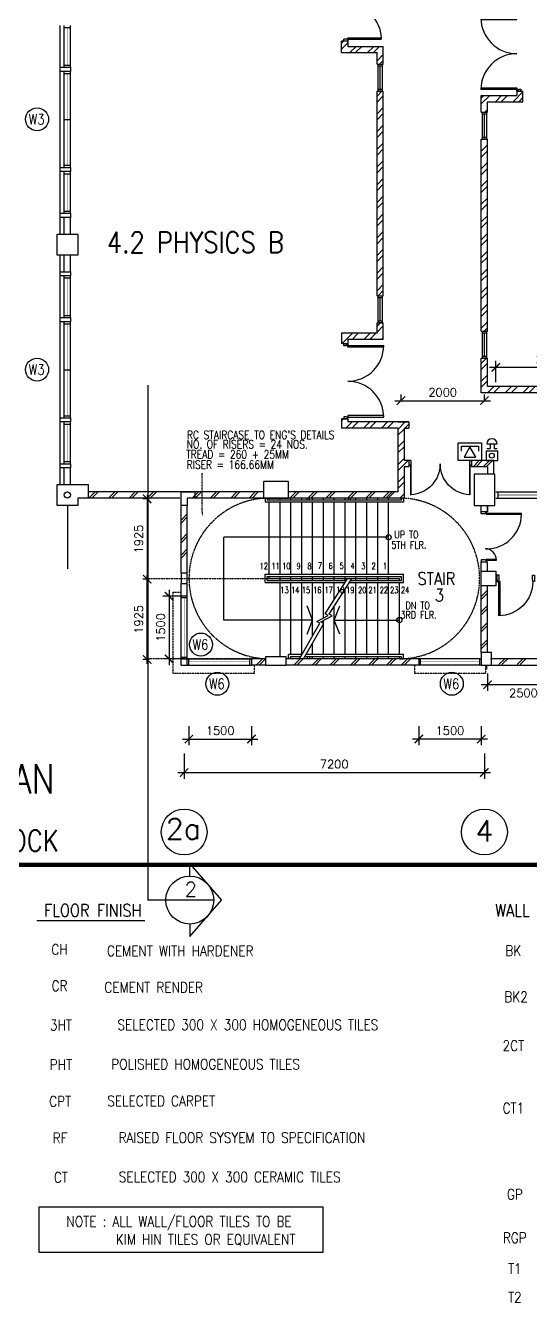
# Model space of a CAD drawing. Extents: x 2266480 to 2632177, y -858634 to -757244.
# Drawn here: x 2284014 to 2296124, y -857774 to -827174 of the extents above; entities that cross this region are included whole.
import ezdxf
from ezdxf.enums import TextEntityAlignment as Align

# ---------------------------------------------------------------- set-up
doc = ezdxf.new("R2010")
doc.units = 0
doc.header["$LTSCALE"] = 10
doc.header["$MEASUREMENT"] = 0
doc.linetypes.add('DIVIDE', pattern=[1.25, 0.5, -0.25, 0, -0.25, 0, -0.25])
doc.linetypes.add('HIDDEN', pattern=[0.375, 0.25, -0.125])
doc.layers.get('0').update_dxf_attribs({"linetype": 'CONTINUOUS'})
doc.layers.get('DEFPOINTS').update_dxf_attribs({"linetype": 'CONTINUOUS'})
for name, color, linetype in [('-FF', 240, 'CONTINUOUS'), ('AR', 7, 'CONTINUOUS'), ('AR1', 7, 'CONTINUOUS'), ('COL', 3, 'CONTINUOUS'), ('DIM', 7, 'CONTINUOUS'), ('DOOR', 5, 'CONTINUOUS'), ('DR', 7, 'CONTINUOUS'), ('extension', 1, 'CONTINUOUS'), ('GRID-T', 7, 'CONTINUOUS'), ('H', 1, 'CONTINUOUS'), ('hatch', 7, 'CONTINUOUS'), ('LINE', 7, 'CONTINUOUS'), ('PL', 5, 'CONTINUOUS'), ('RWDP', 145, 'CONTINUOUS'), ('stair', 7, 'CONTINUOUS'), ('T50', 4, 'CONTINUOUS'), ('WALL', 2, 'CONTINUOUS'), ('WIN', 5, 'CONTINUOUS'), ('WIN-T', 7, 'CONTINUOUS'), ('WP', 50, 'DIVIDE')]:
    doc.layers.add(name, color=color, linetype=linetype)
doc.styles.add('ROMANS', font='romans')
doc.styles.get("Standard").update_dxf_attribs({"font": 'ROMANS.SHX'})
doc.dimstyles.new('STANDARD$0', dxfattribs={"dimscale": 0, "dimtxt": 8, "dimasz": 6, "dimexe": 1, "dimexo": 1, "dimgap": 3, "dimtad": 1, "dimdec": 0, "dimlfac": -1, "dimrnd": 1, "dimzin": 0, "dimdsep": 46, "dimtxsty": 'Standard', "dimcen": 0, "dimclrd": 5, "dimclre": 250, "dimadec": 0, "dimazin": 0, "dimtfac": 1, "dimtdec": 4, "dimtofl": 0, "dimtmove": 0, "dimatfit": 3, "dimfxl": 1, "dimtolj": 1, "dimtzin": 0, "dimarcsym": 0})

# ---------------------------------------------------------------- blocks, each defined once
blk = doc.blocks.new('FG')
at = {"layer": 'LINE', "linetype": 'Continuous'}
for points in [[(0, 0), (50, 0), (50, 100), (0, 100)], [(600, 0), (650, 0), (650, 100), (600, 100)]]:
    blk.add_lwpolyline(points, close=True, dxfattribs=at)
at = {"layer": 'LINE', "color": 5, "linetype": 'Continuous'}
for points in [[(600, 100), (50, 100)], [(50, 0), (600, 0)]]:
    blk.add_lwpolyline(points, dxfattribs=at)
at = {"layer": 'LINE', "color": 1, "linetype": 'Continuous'}
blk.add_lwpolyline([(50, 50), (600, 50)], dxfattribs=at)
blk = doc.blocks.new('_ARCHTICK')
at = {"color": 0, "linetype": 'ByBlock', "const_width": 0.15}
blk.add_lwpolyline([(-0.5, -0.5), (0.5, 0.5)], dxfattribs=at)
blk = doc.blocks.new('*D106')
at = {"layer": 'DEFPOINTS', "color": 0}
for p in [(2293019, -836291), (2295019, -836164), (2295019, -836291)]:
    blk.add_point(p, dxfattribs=at)
at = {"layer": 'DIM', "color": 7, "lineweight": -2}
for p, q in [((2292869, -836164), (2295169, -836164)), ((2293019, -836141), (2293019, -836014)), ((2295019, -836141), (2295019, -836014))]:
    blk.add_line(p, q, dxfattribs=at)
at = {"layer": 'DIM', "color": 7, "lineweight": -2, "xscale": 200, "yscale": 200, "zscale": 200, "rotation": 180}
blk.add_blockref('_ARCHTICK', (2293019, -836164), dxfattribs=at)
at = {"layer": 'DIM', "color": 7, "lineweight": -2, "xscale": 200, "yscale": 200, "zscale": 200}
blk.add_blockref('_ARCHTICK', (2295019, -836164), dxfattribs=at)
at = {"layer": 'DIM', "color": 7, "insert": (2294019, -835964), "char_height": 200, "attachment_point": 5, "style": 'ROMANS'}
blk.add_mtext('\\A1;2000', dxfattribs=at)
blk = doc.blocks.new('*D56')
at = {"layer": 'DEFPOINTS', "color": 0}
for p in [(1632530, -869090), (1632371, -871015), (1632530, -871015)]:
    blk.add_point(p, dxfattribs=at)
at = {"layer": 'stair', "color": 7, "lineweight": -2}
for p, q in [((1632371, -868990), (1632371, -871115)), ((1632430, -869090), (1632271, -869090)), ((1632430, -871015), (1632271, -871015))]:
    blk.add_line(p, q, dxfattribs=at)
at = {"layer": 'stair', "color": 7, "lineweight": -2, "xscale": 200, "yscale": 200, "zscale": 200}
for p, rotation in [((1632371, -869090), 90), ((1632371, -871015), 270)]:
    blk.add_blockref('_ARCHTICK', p, dxfattribs=dict(at, rotation=rotation))
at = {"layer": 'stair', "color": 7, "insert": (1632171, -870052), "char_height": 200, "attachment_point": 5, "rotation": 90, "style": 'ROMANS'}
blk.add_mtext('\\A1;1925', dxfattribs=at)
blk = doc.blocks.new('*D57')
at = {"layer": 'DEFPOINTS', "color": 0}
for p in [(1632371, -871015), (1632530, -871015), (1632530, -872940)]:
    blk.add_point(p, dxfattribs=at)
at = {"layer": 'stair', "color": 7, "lineweight": -2}
for p, q in [((1632430, -871015), (1632271, -871015)), ((1632371, -873040), (1632371, -870915)), ((1632430, -872940), (1632271, -872940))]:
    blk.add_line(p, q, dxfattribs=at)
at = {"layer": 'stair', "color": 7, "lineweight": -2, "xscale": 200, "yscale": 200, "zscale": 200}
for p, rotation in [((1632371, -871015), 90), ((1632371, -872940), 270)]:
    blk.add_blockref('_ARCHTICK', p, dxfattribs=dict(at, rotation=rotation))
at = {"layer": 'stair', "color": 7, "insert": (1632171, -871977), "char_height": 200, "attachment_point": 5, "rotation": 90, "style": 'ROMANS'}
blk.add_mtext('\\A1;1925', dxfattribs=at)
blk = doc.blocks.new('*D58')
at = {"layer": 'DEFPOINTS', "color": 0, "linetype": 'Continuous'}
for p in [(1638885, -874385), (1640385, -874385), (1638885, -874845)]:
    blk.add_point(p, dxfattribs=at)
at = {"layer": 'WIN', "color": 7, "linetype": 'Continuous', "lineweight": -2}
for p, q in [((1638885, -874535), (1638885, -874995)), ((1640385, -874535), (1640385, -874995)), ((1640535, -874845), (1638735, -874845))]:
    blk.add_line(p, q, dxfattribs=at)
at = {"layer": 'WIN', "color": 7, "linetype": 'Continuous', "lineweight": -2, "xscale": 200, "yscale": 200, "zscale": 200, "rotation": 180}
blk.add_blockref('_ARCHTICK', (1638885, -874845), dxfattribs=at)
at = {"layer": 'WIN', "color": 7, "linetype": 'Continuous', "lineweight": -2, "xscale": 200, "yscale": 200, "zscale": 200}
blk.add_blockref('_ARCHTICK', (1640385, -874845), dxfattribs=at)
at = {"layer": 'WIN', "color": 7, "linetype": 'Continuous', "insert": (1639635, -874645), "char_height": 200, "attachment_point": 5, "style": 'ROMANS'}
blk.add_mtext('\\A1;1500', dxfattribs=at)
blk = doc.blocks.new('*D59')
at = {"layer": 'DEFPOINTS', "color": 0, "linetype": 'Continuous'}
for p in [(1633373, -874385), (1634873, -874385), (1634873, -874845)]:
    blk.add_point(p, dxfattribs=at)
at = {"layer": 'WIN', "color": 7, "linetype": 'Continuous', "lineweight": -2}
for p, q in [((1633373, -874535), (1633373, -874995)), ((1634873, -874535), (1634873, -874995)), ((1633223, -874845), (1635023, -874845))]:
    blk.add_line(p, q, dxfattribs=at)
at = {"layer": 'WIN', "color": 7, "linetype": 'Continuous', "lineweight": -2, "xscale": 200, "yscale": 200, "zscale": 200, "rotation": 180}
blk.add_blockref('_ARCHTICK', (1633373, -874845), dxfattribs=at)
at = {"layer": 'WIN', "color": 7, "linetype": 'Continuous', "lineweight": -2, "xscale": 200, "yscale": 200, "zscale": 200}
blk.add_blockref('_ARCHTICK', (1634873, -874845), dxfattribs=at)
at = {"layer": 'WIN', "color": 7, "linetype": 'Continuous', "insert": (1634123, -874645), "char_height": 200, "attachment_point": 5, "style": 'ROMANS'}
blk.add_mtext('\\A1;1500', dxfattribs=at)
blk = doc.blocks.new('*D60')
at = {"layer": 'DEFPOINTS', "color": 0, "linetype": 'Continuous'}
for p in [(1633345, -871422), (1632896, -872922), (1633345, -872922)]:
    blk.add_point(p, dxfattribs=at)
at = {"layer": 'WIN', "color": 7, "linetype": 'Continuous', "lineweight": -2}
for p, q in [((1633195, -871422), (1632746, -871422)), ((1632896, -871272), (1632896, -873072)), ((1633195, -872922), (1632746, -872922))]:
    blk.add_line(p, q, dxfattribs=at)
at = {"layer": 'WIN', "color": 7, "linetype": 'Continuous', "lineweight": -2, "xscale": 200, "yscale": 200, "zscale": 200}
for p, rotation in [((1632896, -871422), 90), ((1632896, -872922), 270)]:
    blk.add_blockref('_ARCHTICK', p, dxfattribs=dict(at, rotation=rotation))
at = {"layer": 'WIN', "color": 7, "linetype": 'Continuous', "insert": (1632696, -872172), "char_height": 200, "attachment_point": 5, "rotation": 90, "style": 'ROMANS'}
blk.add_mtext('\\A1;1500', dxfattribs=at)
blk = doc.blocks.new('*D61')
at = {"layer": 'DEFPOINTS', "color": 0}
for p in [(1633258, -875044), (1640458, -875044), (1640458, -875646)]:
    blk.add_point(p, dxfattribs=at)
at = {"layer": 'DIM', "color": 7, "lineweight": -2}
for p, q in [((1633258, -875194), (1633258, -875796)), ((1640458, -875194), (1640458, -875796)), ((1633108, -875646), (1640608, -875646))]:
    blk.add_line(p, q, dxfattribs=at)
at = {"layer": 'DIM', "color": 7, "lineweight": -2, "xscale": 200, "yscale": 200, "zscale": 200, "rotation": 180}
blk.add_blockref('_ARCHTICK', (1633258, -875646), dxfattribs=at)
at = {"layer": 'DIM', "color": 7, "lineweight": -2, "xscale": 200, "yscale": 200, "zscale": 200}
blk.add_blockref('_ARCHTICK', (1640458, -875646), dxfattribs=at)
at = {"layer": 'DIM', "color": 7, "insert": (1636858, -875446), "char_height": 200, "attachment_point": 5, "style": 'ROMANS'}
blk.add_mtext('\\A1;7200', dxfattribs=at)
blk = doc.blocks.new('D1800-A')
at = {"layer": 'DR'}
for p, q in [((0, 0), (100, 0)), ((0, -50), (0, 0)), ((100, 0), (100, -40)), ((60, -50), (0, -50)), ((100, -40), (60, -40)), ((60, -40), (60, -50)), ((100, -40), (960, -40)), ((100, -80), (100, -40)), ((959, -80), (100, -80)), ((60, -1750), (0, -1750)), ((0, -1750), (0, -1800)), ((0, -1800), (100, -1800)), ((60, -1760), (60, -1750)), ((100, -1760), (60, -1760)), ((959, -1720), (100, -1720)), ((100, -1720), (100, -1760)), ((100, -1760), (960, -1760)), ((100, -1800), (100, -1760))]:
    blk.add_line(p, q, dxfattribs=at)
for centre, start, end in [((100, -40), 270.0001, 0), ((100, -1760), 0, 90)]:
    blk.add_arc(centre, 860, start, end, dxfattribs=at)
blk = doc.blocks.new('D1500-1')
at = {"layer": 'DR'}
for p, q in [((38, 77), (38, 821)), ((38, 821), (50, 820)), ((50, 0), (50, 820)), ((1462, 821), (1450, 820)), ((1450, 0), (1450, 820)), ((1462, 77), (1462, 821)), ((38, 115), (0, 115)), ((50, 0), (0, 0)), ((50, 77), (38, 77)), ((1450, 77), (1462, 77)), ((1462, 115), (1500, 115)), ((1450, 0), (1500, 0))]:
    blk.add_line(p, q, dxfattribs=at)
for centre, start, end in [((5, 77), 0.0238, 86.5289), ((1495, 77), 93.4711, 179.9762)]:
    blk.add_arc(centre, 745, start, end, dxfattribs=at)
blk = doc.blocks.new('D1200')
at = {"layer": 'DR', "color": 7}
for p, q in [((37, 115), (37, 965)), ((62, 115), (62, 965)), ((1138, 115), (1138, 364)), ((1163, 115), (1163, 365)), ((0, 115), (37, 115)), ((37, 115), (37, 90)), ((62, 115), (37, 115)), ((37, 90), (50, 90)), ((50, 90), (50, 0)), ((1138, 115), (1163, 115)), ((1150, 90), (1150, 0)), ((1150, 90), (1163, 90)), ((1163, 115), (1163, 90)), ((1163, 115), (1200, 115))]:
    blk.add_line(p, q, dxfattribs=at)
blk.add_arc((1163, 90), 275, 90, 180, dxfattribs=at)
at = {"layer": 'WIN', "color": 7}
for p, q in [((62, 965), (37, 965)), ((62, 965), (62, 965)), ((50, 0), (0, 0)), ((1150, 0), (1200, 0))]:
    blk.add_line(p, q, dxfattribs=at)
blk.add_arc((50, 125), 840, 359.3227, 89.147, dxfattribs=at)
blk = doc.blocks.new('D900')
at = {"layer": 'DOOR', "color": 7}
for p, q in [((50, 100), (50, 899)), ((80, 899), (50, 899)), ((80, 100), (80, 899)), ((0, 100), (0, 0)), ((0, 100), (50, 100)), ((0, 0), (50, 0)), ((50, 100), (50, 0)), ((50, 100), (80, 100)), ((850, 100), (850, 0)), ((850, 100), (900, 100)), ((850, 0), (900, 0)), ((900, 100), (900, 0))]:
    blk.add_line(p, q, dxfattribs=at)
blk.add_arc((50, 100), 800, 0, 87.8509, dxfattribs=at)
blk = doc.blocks.new('*D557')
at = {"layer": 'DEFPOINTS', "color": 0}
for p in [(2295094, -842553), (2297594, -842553), (2295094, -842970)]:
    blk.add_point(p, dxfattribs=at)
at = {"layer": 'DIM', "color": 7, "lineweight": -2}
for p, q in [((2295094, -842703), (2295094, -843120)), ((2297594, -842703), (2297594, -843120)), ((2297744, -842970), (2294944, -842970))]:
    blk.add_line(p, q, dxfattribs=at)
at = {"layer": 'DIM', "color": 7, "lineweight": -2, "xscale": 200, "yscale": 200, "zscale": 200, "rotation": 180}
blk.add_blockref('_ARCHTICK', (2295094, -842970), dxfattribs=at)
at = {"layer": 'DIM', "color": 7, "lineweight": -2, "xscale": 200, "yscale": 200, "zscale": 200}
blk.add_blockref('_ARCHTICK', (2297594, -842970), dxfattribs=at)
at = {"layer": 'DIM', "color": 7, "insert": (2295955, -843171), "char_height": 200, "attachment_point": 5, "style": 'ROMANS'}
blk.add_mtext('\\A1;2500', dxfattribs=at)
blk = doc.blocks.new('DR-900-B')
at = {"layer": 'DR'}
for p, q in [((0, 900), (-150, 900)), ((-150, 900), (-150, 860)), ((-150, 860), (-110, 860)), ((-110, 860), (-110, 850)), ((-110, 850), (0, 850)), ((0, 850), (0, 900)), ((-150, 40), (-970, 40)), ((-969, 80), (-150, 80)), ((-150, 80), (-150, 40)), ((-150, 40), (-110, 40)), ((-150, 0), (-150, 40)), ((0, 0), (-150, 0)), ((-110, 50), (0, 50)), ((-110, 40), (-110, 50)), ((0, 50), (0, 0))]:
    blk.add_line(p, q, dxfattribs=at)
blk.add_arc((-150, 40), 820, 90, 180, dxfattribs=at)
blk = doc.blocks.new('*D565')
at = {"layer": 'DEFPOINTS', "color": 0}
for p in [(2297894, -835363), (2295294, -835874), (2297894, -835974)]:
    blk.add_point(p, dxfattribs=at)
at = {"layer": 'WALL', "color": 7, "lineweight": -2}
for p, q in [((2295144, -835363), (2298044, -835363)), ((2295294, -835724), (2295294, -835213)), ((2297894, -835824), (2297894, -835213))]:
    blk.add_line(p, q, dxfattribs=at)
at = {"layer": 'WALL', "color": 7, "lineweight": -2, "xscale": 200, "yscale": 200, "zscale": 200, "rotation": 180}
blk.add_blockref('_ARCHTICK', (2295294, -835363), dxfattribs=at)
at = {"layer": 'WALL', "color": 7, "lineweight": -2, "xscale": 200, "yscale": 200, "zscale": 200}
blk.add_blockref('_ARCHTICK', (2297894, -835363), dxfattribs=at)
at = {"layer": 'WALL', "color": 7, "insert": (2296594, -835163), "char_height": 200, "attachment_point": 5, "style": 'ROMANS'}
blk.add_mtext('\\A1;2600', dxfattribs=at)
blk = doc.blocks.new('AMSTR3-E')
at = {"layer": 'COL'}
for p, q in [((-7301.4, -250), (-7301.4, 75)), ((-7301.4, 75), (-6971.4, 75)), ((-6971.4, 75), (-6971.4, -75)), ((-7151.4, -250), (-7301.4, -250)), ((-6971.4, -75), (-7151.4, -75)), ((-7151.4, -75), (-7151.4, -250))]:
    blk.add_line(p, q, dxfattribs=at)
for points in [[(-4726.4, 325), (-5326.4, 325), (-5326.4, -75), (-4726.4, -75)], [(223.6, 500), (-276.4, 500), (-276.4, -250), (223.6, -250)], [(-101.4, -1825), (248.6, -1825), (248.6, -2175), (-101.4, -2175)], [(-7151.4, -1875), (-7301.4, -1875), (-7301.4, -2125), (-7151.4, -2125)], [(-4778.7, -3875), (-5278.7, -3875), (-5278.7, -4075), (-4778.7, -4075)], [(146.3, -3775), (-103.7, -3775), (-103.7, -4075), (146.3, -4075)]]:
    blk.add_lwpolyline(points, close=True, dxfattribs=at)
at = {"layer": 'extension', "linetype": 'HIDDEN'}
for p, q in [((-7495.6, -2325), (-7495.6, -4275)), ((-7495.6, -2325), (-7301.4, -2325)), ((-5551.4, -4275), (-7495.6, -4275)), ((-5551.4, -4075), (-5551.4, -4275)), ((-1701.4, -4075), (-1701.4, -4275)), ((-1.4, -4275), (-1701.4, -4275)), ((-1.4, -4075), (-1.4, -4275))]:
    blk.add_line(p, q, dxfattribs=at)
at = {"layer": 'H'}
for p, q in [((-7151.4, -453.7), (-7301.4, -603.7)), ((-7151.4, -524.4), (-7301.4, -674.4)), ((-7151.4, -924.4), (-7301.4, -1074.4)), ((-7151.4, -995.1), (-7301.4, -1145.1)), ((-7151.4, -1292.9), (-7301.4, -1442.9)), ((-7151.4, -1363.6), (-7301.4, -1513.6))]:
    blk.add_line(p, q, dxfattribs=at)
at = {"layer": 'hatch', "color": 1}
for p, q in [((-101.4, -2432.9), (48.6, -2282.9)), ((-101.4, -2504.5), (48.6, -2354.5)), ((-101.4, -2797.4), (48.6, -2647.4)), ((-101.4, -2869), (48.6, -2719)), ((-101.4, -3207.4), (48.6, -3057.4)), ((-101.4, -3279), (48.6, -3129)), ((-101.4, -3616.9), (48.6, -3466.9)), ((-101.4, -3688.5), (48.6, -3538.5)), ((-5347.7, -3925), (-5497.7, -4075)), ((-5276, -3925), (-5426, -4075)), ((-4443.5, -3925), (-4593.5, -4075)), ((-4371.9, -3925), (-4521.9, -4075)), ((-4009.5, -3925), (-4159.5, -4075)), ((-3937.9, -3925), (-4087.9, -4075)), ((-3580.2, -3925), (-3730.2, -4075)), ((-3508.6, -3925), (-3658.6, -4075)), ((-3088.4, -3925), (-3238.4, -4075)), ((-3016.8, -3925), (-3166.8, -4075)), ((-2655.5, -3925), (-2805.5, -4075)), ((-2583.9, -3925), (-2733.9, -4075)), ((-2221.5, -3925), (-2371.5, -4075)), ((-2149.9, -3925), (-2299.9, -4075)), ((-1871.9, -3925), (-2021.9, -4075)), ((-1800.3, -3925), (-1950.3, -4075))]:
    blk.add_line(p, q, dxfattribs=at)
at = {"layer": 'stair', "color": 193}
for p, q in [((-5286.4, -75), (-5286.4, -175)), ((-1966.4, -175), (-5286.4, -175)), ((-5236.4, -75), (-5236.4, -125)), ((-2016.4, -125), (-5236.4, -125)), ((-4274.7, -125), (-4274.7, -75)), ((-4224.7, -125), (-4224.7, -75)), ((-3288.1, -125), (-3288.1, -75)), ((-3238.1, -125), (-3238.1, -75)), ((-2016.4, -75), (-2016.4, -125)), ((-1966.4, -75), (-1966.4, -175)), ((-5286.4, -1900), (-1966.4, -1900)), ((-5286.4, -2100), (-5286.4, -1900)), ((-5286.4, -2100), (-3369.1, -2100)), ((-5286.4, -2100), (-3369.1, -2100)), ((-5236.4, -1950), (-2016.4, -1950)), ((-5236.4, -2050), (-5236.4, -1950)), ((-5236.4, -2050), (-3337.1, -2050)), ((-3362.1, -2050), (-3364.2, -2050)), ((-3268.5, -2100), (-1966.4, -2100)), ((-3236.6, -2050), (-2016.4, -2050)), ((-2016.4, -2050), (-2016.4, -1950)), ((-1966.4, -2100), (-1966.4, -1900)), ((-4405.3, -3825), (-4728.7, -3825)), ((-4405.3, -3825), (-4728.7, -3825)), ((-4728.7, -3925), (-4728.7, -3825)), ((-4433.9, -3875), (-4678.7, -3875)), ((-4678.7, -3925), (-4678.7, -3875)), ((-2016.4, -3875), (-4333.3, -3875)), ((-1966.4, -3825), (-4304.7, -3825)), ((-4274.7, -3875), (-4274.7, -3925)), ((-4224.7, -3875), (-4224.7, -3925)), ((-2016.4, -3925), (-2016.4, -3875)), ((-1966.4, -3925), (-1966.4, -3825))]:
    blk.add_line(p, q, dxfattribs=at)
at = {"layer": 'stair'}
for p, q in [((-5186.4, -125), (-5186.4, -75)), ((-5186.4, -1900), (-5186.4, -175)), ((-4926.4, -125), (-4926.4, -75)), ((-4926.4, -1900), (-4926.4, -175)), ((-4666.4, -125), (-4666.4, -75)), ((-4666.4, -1900), (-4666.4, -175)), ((-4406.4, -125), (-4406.4, -75)), ((-4406.4, -1900), (-4406.4, -175)), ((-4146.4, -125), (-4146.4, -75)), ((-4146.4, -1900), (-4146.4, -175)), ((-3886.4, -125), (-3886.4, -75)), ((-3886.4, -1900), (-3886.4, -175)), ((-3626.4, -125), (-3626.4, -75)), ((-3626.4, -1900), (-3626.4, -175)), ((-3366.4, -125), (-3366.4, -75)), ((-3366.4, -1900), (-3366.4, -175)), ((-3106.4, -125), (-3106.4, -75)), ((-3106.4, -1900), (-3106.4, -175)), ((-2846.4, -125), (-2846.4, -75)), ((-2846.4, -1900), (-2846.4, -175)), ((-2586.4, -125), (-2586.4, -75)), ((-2586.4, -1900), (-2586.4, -175)), ((-2326.4, -125), (-2326.4, -75)), ((-2326.4, -1900), (-2326.4, -175)), ((-2016.4, -125), (-2016.4, -75)), ((-6274, -2996.6), (-6274, -1012.5)), ((-2326.4, -1012.5), (-6274, -1012.5)), ((-5186.4, -2000), (-5186.4, -1950)), ((-5186.4, -2000), (-3387.1, -2000)), ((-5186.4, -2000), (-2066.4, -2000)), ((-4926.4, -2000), (-4926.4, -1950)), ((-4926.4, -2050), (-4926.4, -2000)), ((-4926.4, -2050), (-4926.4, -2000)), ((-4926.4, -3875), (-4926.4, -2100)), ((-4666.4, -2000), (-4666.4, -1950)), ((-4666.4, -2050), (-4666.4, -2000)), ((-4666.4, -2050), (-4666.4, -2000)), ((-4666.4, -3825), (-4666.4, -2100)), ((-4406.4, -2000), (-4406.4, -1950)), ((-4406.4, -2050), (-4406.4, -2000)), ((-4406.4, -2050), (-4406.4, -2000)), ((-4406.4, -3825), (-4406.4, -2100)), ((-4146.4, -2000), (-4146.4, -1950)), ((-4146.4, -2050), (-4146.4, -2000)), ((-4146.4, -2050), (-4146.4, -2000)), ((-4146.4, -3372.2), (-4146.4, -2100)), ((-3886.4, -2000), (-3886.4, -1950)), ((-3886.4, -2050), (-3886.4, -2000)), ((-3886.4, -2050), (-3886.4, -2000)), ((-3886.4, -2945), (-3886.4, -2100)), ((-3626.4, -2000), (-3626.4, -1950)), ((-3626.4, -2050), (-3626.4, -2000)), ((-3626.4, -2050), (-3626.4, -2004.4)), ((-3626.4, -2502.7), (-3626.4, -2100)), ((-3366.4, -2050), (-3366.4, -1950)), ((-3106.4, -2000), (-3106.4, -1950)), ((-3106.4, -2000), (-3106.4, -1950)), ((-3106.4, -2050), (-3106.4, -2000)), ((-3106.4, -3825), (-3106.4, -2100)), ((-2846.4, -2000), (-2846.4, -1950)), ((-2846.4, -2000), (-2846.4, -1950)), ((-2846.4, -2050), (-2846.4, -2000)), ((-2846.4, -3825), (-2846.4, -2100)), ((-2586.4, -2000), (-2586.4, -1950)), ((-2586.4, -2050), (-2586.4, -2000)), ((-2586.4, -3825), (-2586.4, -2100)), ((-2326.4, -2000), (-2326.4, -1950)), ((-2326.4, -2050), (-2326.4, -2000)), ((-2326.4, -3825), (-2326.4, -2100)), ((-2066.4, -2050), (-2066.4, -2000)), ((-2066.4, -3825), (-2066.4, -2100)), ((-3366.4, -3825), (-3366.4, -2253.6)), ((-3626.4, -3825), (-3626.4, -2661.1)), ((-4146.4, -2996.6), (-6274, -2996.6)), ((-3886.4, -3825), (-3886.4, -3007.1)), ((-3626.4, -2996.6), (-2066.4, -2996.6)), ((-4146.4, -3825), (-4146.4, -3548)), ((-4666.4, -3925), (-4666.4, -3875)), ((-4146.4, -3925), (-4146.4, -3875)), ((-3886.4, -3925), (-3886.4, -3875)), ((-3626.4, -3925), (-3626.4, -3875)), ((-3366.4, -3925), (-3366.4, -3875)), ((-3106.4, -3925), (-3106.4, -3875)), ((-2846.4, -3925), (-2846.4, -3875)), ((-2586.4, -3925), (-2586.4, -3875)), ((-2326.4, -3925), (-2326.4, -3875)), ((-2066.4, -3925), (-2066.4, -3875))]:
    blk.add_line(p, q, dxfattribs=at)
at = {"layer": 'stair', "color": 5, "linetype": 'HIDDEN'}
for p, q in [((-8120, -2000), (-5061.4, -2000)), ((-3268.5, -2100), (-1966.4, -2100)), ((-5613.4, -3925), (-8123.9, -3925))]:
    blk.add_line(p, q, dxfattribs=at)
at = {"layer": 'stair'}
for points in [[(-4462.4, -3925), (-3973.5, -3069.7), (-4045.8, -3028.5), (-3772.3, -2885.3), (-3844.5, -2844), (-3302.4, -1995.7)], [(-4361.9, -3925), (-3880.7, -3083.1), (-3952.9, -3041.9), (-3679.4, -2898.7), (-3751.6, -2857.4), (-3201.9, -1995.7)]]:
    blk.add_lwpolyline(points, dxfattribs=at)
at = {"layer": 'stair', "color": 4, "linetype": 'Continuous'}
for points in [[(-4281.2, -3333.7), (-4146.4, -2996.6), (-4281.2, -2659.5)], [(-3491.7, -3333.7), (-3626.4, -2996.6), (-3491.7, -2659.5)]]:
    blk.add_lwpolyline(points, dxfattribs=at)
at = {"layer": 'stair', "color": 2, "linetype": 'Continuous'}
for centre in [(-2326.4, -1012.5), (-2066.4, -2996.6)]:
    blk.add_circle(centre, 62.5, dxfattribs=at)
at = {"layer": 'stair', "color": 1, "linetype": 'HIDDEN'}
for centre, start, end in [((-5186.4, -2000), 90, 267.25134), ((-2066.4, -2000), 270, 90)]:
    blk.add_arc(centre, 1925, start, end, dxfattribs=at)
at = {"layer": 'WALL'}
for p, q in [((-7301.4, -1875), (-7301.4, -250)), ((-7151.4, -1875), (-7151.4, -250)), ((-101.4, -400), (-101.4, -250)), ((-101.4, -400), (-101.4, -250)), ((48.6, -250), (48.6, -400)), ((48.6, -400), (48.6, -250)), ((48.6, -250), (48.6, -400)), ((48.6, -400), (48.6, -250)), ((48.6, -400), (-101.4, -400)), ((48.6, -400), (-101.4, -400)), ((-101.4, -1600), (48.6, -1600)), ((-101.4, -1825), (-101.4, -1600)), ((48.6, -1750), (48.6, -1600)), ((48.6, -1825), (48.6, -1750)), ((-7301.4, -2425), (-7301.4, -2125)), ((-7151.4, -2425), (-7151.4, -2125)), ((-7151.4, -2425), (-7301.4, -2425)), ((-101.4, -3775), (-101.4, -2175)), ((48.6, -3775), (48.6, -2175)), ((-5613.4, -3925), (-5613.4, -4075)), ((-5278.7, -3925), (-5613.4, -3925)), ((-1601.4, -3925), (-4778.7, -3925)), ((-1601.4, -3925), (-1601.4, -4075)), ((-5278.7, -4075), (-5613.4, -4075)), ((-1601.4, -4075), (-4778.7, -4075))]:
    blk.add_line(p, q, dxfattribs=at)
at = {"layer": 'WALL', "color": 252, "linetype": 'Continuous'}
blk.add_line((21.3, -4075), (21.3, -4175), dxfattribs=at)
at = {"layer": 'WIN'}
for p, q in [((-7301.4, -4075), (-7301.4, -2425)), ((-7151.4, -3925), (-7151.4, -2425)), ((-7151.4, -2463), (-7301.4, -2463)), ((-7301.4, -3887), (-7151.4, -3887)), ((-7301.4, -3925), (-5613.4, -3925)), ((-7151.4, -4075), (-7151.4, -3925)), ((-7113.4, -4075), (-7113.4, -3925)), ((-5651.4, -4075), (-5651.4, -3925)), ((-101.4, -3925), (-1601.4, -3925)), ((-1563.4, -4075), (-1563.4, -3925)), ((-139.4, -4075), (-139.4, -3925)), ((-7301.4, -4075), (-5613.4, -4075)), ((-101.4, -4075), (-1601.4, -4075))]:
    blk.add_line(p, q, dxfattribs=at)
at = {"layer": 'WIN', "const_width": 10, "flags": 128}
for points in [[(-7226.4, -3887), (-7226.4, -2463)], [(-7113.4, -4000), (-5651.4, -4000)], [(-139.4, -4000), (-1563.4, -4000)]]:
    blk.add_lwpolyline(points, dxfattribs=at)
at = {"layer": 'stair', "color": 7, "linetype": 'Continuous', "style": 'ROMANS', "width": 0.7}
for s, p in [('12', (-5415.8, -1776.6)), ('11', (-5134.8, -1776.6)), ('11', (-5134.8, -1776.6)), ('10', (-4876.8, -1776.6)), ('10', (-4876.8, -1776.6)), ('9', (-4532.8, -1778.5)), ('9', (-4532.8, -1778.5)), ('8', (-4271.4, -1778.5)), ('8', (-4271.4, -1778.5)), ('7', (-4021.9, -1768)), ('7', (-4021.9, -1768)), ('6', (-3763.3, -1773.3)), ('6', (-3763.3, -1773.3)), ('5', (-3501.9, -1773.3)), ('5', (-3501.9, -1773.3)), ('4', (-3240.5, -1773.3)), ('4', (-3240.5, -1773.3)), ('3', (-2981.9, -1778.5)), ('3', (-2981.9, -1778.5)), ('2', (-2732.4, -1778.5)), ('2', (-2732.4, -1778.5)), ('1', (-2462.8, -1778)), ('1', (-2462.8, -1778)), ('13', (-4921.7, -2354.2)), ('14', (-4662.9, -2354.2)), ('15', (-4403.7, -2354.2)), ('16', (-4136.2, -2354.2)), ('17', (-3863.6, -2354.2)), ('18', (-3581, -2354.2)), ('19', (-3345, -2354.2)), ('20', (-3056.7, -2352.7)), ('21', (-2806.9, -2354.2)), ('22', (-2536.7, -2352.7)), ('23', (-2287.7, -2354.2)), ('24', (-2027.7, -2354.2))]:
    blk.add_text(s, height=150, dxfattribs=at).set_placement(p)
at = {"layer": 'T50', "color": 2, "style": 'ROMANS', "width": 0.85}
for s, p in [('STAIR', (-1630.8, -2154.8)), ('3', (-1215.8, -2552.8))]:
    blk.add_text(s, height=300, dxfattribs=at).set_placement(p)
at = {"layer": 'DIM'}
dim = blk.add_linear_dim(base=(-28.2, -6649.3), p1=(-7228.2, -6047.7), p2=(-28.2, -6047.7), dimstyle='STANDARD$0', override={"dimscale": 100, "dimtxt": 2, "dimasz": 2, "dimexe": 1.5, "dimexo": 1.5, "dimgap": 1, "dimtxsty": 'ROMANS', "dimblk": 'ARCHTICK', "dimdle": 1.5, "dimclrd": 7, "dimclre": 7, "dimclrt": 7, "dimtdec": 0, "dimtmove": 2}, dxfattribs=at)
dim.commit()
dim.dimension.update_dxf_attribs({"geometry": '*D61', "text_midpoint": (-3628.2, -6449.3), "insert": (-1640486.6, 868996.5)})
at = {"layer": 'stair'}
for p1, distance, picture, middle in [((-7956.9, -93.1), -158.9, '*D56', (-8315.8, -1055.6)), ((-7956.9, -3943.1), 158.9, '*D57', (-8315.8, -2980.6))]:
    dim = blk.add_aligned_dim(p1=p1, p2=(-7956.9, -2018.1), distance=distance, dimstyle='STANDARD$0', override={"dimscale": 100, "dimtxt": 2, "dimasz": 2, "dimgap": 1, "dimtxsty": 'ROMANS', "dimblk": 'ARCHTICK', "dimdle": 1, "dimclrd": 7, "dimclre": 7, "dimclrt": 7, "dimtdec": 0, "dimtmove": 2}, dxfattribs=at)
    dim.commit()
    dim.dimension.update_dxf_attribs({"geometry": picture, "text_midpoint": middle, "insert": (-1640486.6, 868996.5)})
at = {"layer": 'WIN', "linetype": 'Continuous'}
dim = blk.add_aligned_dim(p1=(-7141.6, -2425), p2=(-7141.6, -3925), distance=-448.8, dimstyle='STANDARD$0', override={"dimscale": 100, "dimtxt": 2, "dimasz": 2, "dimexe": 1.5, "dimexo": 1.5, "dimgap": 1, "dimtxsty": 'ROMANS', "dimblk": 'ARCHTICK', "dimdle": 1.5, "dimclrd": 7, "dimclre": 7, "dimclrt": 7, "dimtdec": 0, "dimtmove": 2}, dxfattribs=at)
dim.commit()
dim.dimension.update_dxf_attribs({"geometry": '*D60', "text_midpoint": (-7790.4, -3175), "insert": (-1640486.6, 868996.5)})
dim = blk.add_linear_dim(base=(-5613.4, -5848.3), p1=(-7113.4, -5388.8), p2=(-5613.4, -5388.8), angle=180, dimstyle='STANDARD$0', override={"dimscale": 100, "dimtxt": 2, "dimasz": 2, "dimexe": 1.5, "dimexo": 1.5, "dimgap": 1, "dimtxsty": 'ROMANS', "dimblk": 'ARCHTICK', "dimdle": 1.5, "dimclrd": 7, "dimclre": 7, "dimclrt": 7, "dimtdec": 0, "dimtmove": 2}, dxfattribs=at)
dim.commit()
dim.dimension.update_dxf_attribs({"geometry": '*D59', "text_midpoint": (-6363.4, -5648.3), "insert": (-1640486.6, 868996.5)})
dim = blk.add_linear_dim(base=(-1601.4, -5848.3), p1=(-101.4, -5388.8), p2=(-1601.4, -5388.8), dimstyle='STANDARD$0', override={"dimscale": 100, "dimtxt": 2, "dimasz": 2, "dimexe": 1.5, "dimexo": 1.5, "dimgap": 1, "dimtxsty": 'ROMANS', "dimblk": 'ARCHTICK', "dimdle": 1.5, "dimclrd": 7, "dimclre": 7, "dimclrt": 7, "dimtdec": 0, "dimtmove": 2}, dxfattribs=at)
dim.commit()
dim.dimension.update_dxf_attribs({"geometry": '*D58', "text_midpoint": (-851.4, -5648.3), "insert": (-1640486.6, 868996.5)})

msp = doc.modelspace()

# ---------------------------------------------------------------- hatches: boundary and pattern name
at = {"layer": 'H'}
h = msp.add_hatch(dxfattribs=at)
h.set_pattern_fill('ANSI32', color=0, scale=800, style=0)
h.paths.add_polyline_path([(2292594.4, -824749.1), (2292444.4, -824749.1), (2292444.4, -825024.1), (2291594.4, -825024.1), (2291594.4, -825299.1), (2291744.4, -825299.1), (2291744.4, -825174.1), (2292594.4, -825174.1)])
h.paths.add_polyline_path([(2291744.4, -826199.1), (2291644.4, -826199.1), (2291594.4, -826199.1), (2291594.4, -826649.1), (2291744.4, -826649.1)])
h.paths.add_polyline_path([(2292594.4, -827674.1), (2291744.4, -827674.1), (2291744.4, -827549.1), (2291594.4, -827549.1), (2291594.4, -827824.1), (2292444.4, -827824.1), (2292444.4, -828099.1), (2292594.4, -828099.1)])
h.paths.add_polyline_path([(2292594.4, -828749.1), (2292444.4, -828749.1), (2292444.4, -833649.1), (2292594.4, -833649.1)])
h.paths.add_polyline_path([(2295944.4, -828749.1), (2295794.4, -828749.1), (2295794.4, -828849.1), (2294944.4, -828849.1), (2294944.4, -829249.1), (2295094.4, -829249.1), (2295094.4, -828999.1), (2295944.4, -828999.1)])
h.paths.add_polyline_path([(2295094.4, -829899.1), (2294944.4, -829899.1), (2294944.4, -834499.1), (2295094.4, -834499.1)])
h.paths.add_polyline_path([(2295944.4, -825899.1), (2295794.4, -825899.1), (2295794.4, -826949.1), (2295894.4, -826949.1), (2295944.4, -826949.1)])
h.paths.add_polyline_path([(2295944.4, -824749.1), (2295094.4, -824749.1), (2295094.4, -824499.1), (2294944.4, -824499.1), (2294944.4, -824899.1), (2295794.4, -824899.1), (2295794.4, -824999.1), (2295944.4, -824999.1)])
h = msp.add_hatch(dxfattribs=at)
h.set_pattern_fill('ANSI32', color=0, scale=800, style=0)
h.paths.add_polyline_path([(2298044.4, -835824.1), (2295094.4, -835824.1), (2295094.4, -835149.1), (2294944.4, -835149.1), (2294944.4, -835974.1), (2297894.4, -835974.1), (2297894.4, -836099.1), (2298044.4, -836099.1)])
h.paths.add_polyline_path([(2298044.4, -837899.1), (2297894.4, -837899.1), (2297894.4, -838349.1), (2297894.4, -838499.1), (2299719.4, -838499.1), (2299719.4, -838349.1), (2298044.4, -838349.1)])
h.paths.add_polyline_path([(2293094.4, -836824.1), (2293208.2, -836824.1), (2293208.2, -836674.1), (2292944.4, -836674.1), (2291744.4, -836674.1), (2291744.4, -836599.1), (2291594.4, -836599.1), (2291594.4, -836824.1), (2292944.4, -836824.1), (2292944.4, -838349.1), (2292806.7, -838349.1), (2292656.7, -838499.1), (2292969.2, -838499.1, -0.0026485), (2292989.6, -838499.1), (2293094.4, -838499.1), (2293094.4, -837749.1), (2293208.2, -837749.1), (2293208.2, -837599.1), (2293094.4, -837599.1)])
h.paths.add_polyline_path([(2292594.4, -834299.1), (2292444.4, -834299.1), (2292444.4, -834549.1), (2291594.4, -834549.1), (2291594.4, -834797.2), (2291744.4, -834799.1), (2291744.4, -834699.1), (2292594.4, -834699.1)])

# ---------------------------------------------------------------- linework, layer by layer
at = {"layer": '-FF', "color": 0, "ltscale": 10}
for p, q in [((2294392.6, -837177.6), (2294952.6, -837177.6)), ((2294392.6, -837595.2), (2294392.6, -837177.6)), ((2294952.6, -837177.6), (2294952.6, -837595.2)), ((2294469.8, -837370.3), (2294469.8, -837257.4)), ((2294469.8, -837257.4), (2294873.5, -837257.4)), ((2294671.7, -837273.5), (2294532, -837515.4)), ((2294532, -837515.4), (2294811.3, -837515.4)), ((2294811.3, -837515.4), (2294671.7, -837273.5)), ((2294873.5, -837257.4), (2294873.5, -837370.3)), ((2294923.9, -837595.2), (2294392.6, -837595.2))]:
    msp.add_line(p, q, dxfattribs=at)
at = {"layer": '-FF', "color": 0}
for p, q in [((2295074.6, -837198.6), (2295324, -837198.6)), ((2295154, -837198.6), (2295154, -837310.2)), ((2295249.7, -837198.6), (2295249.7, -837310.2)), ((2295076.8, -837310.2), (2295154, -837310.2)), ((2295249.7, -837310.2), (2295323.8, -837310.2))]:
    msp.add_line(p, q, dxfattribs=at)
msp.add_lwpolyline([(2295339.2, -837595.2), (2295339.2, -837370.2), (2295059.3, -837370.2), (2295059.3, -837595.2)], close=True, dxfattribs=at)
msp.add_circle((2295197.6, -837482.2), 58.7, dxfattribs=at)
msp.add_arc((2295199.3, -837202.6), 124.8, 1.85513, 178.14487, dxfattribs=at)
at = {"color": 0}
for p, q in [((2284844.4, -832174.1), (2284844.4, -827174.1)), ((2284844.4, -838174.1), (2284844.4, -832674.1))]:
    msp.add_line(p, q, dxfattribs=at)
at = {"layer": 'AR', "color": 0}
for p, q in [((2286950.7, -835790), (2286950.7, -848131.5)), ((2287953.3, -847556.5), (2287953.3, -847266.6)), ((2287953.3, -847266.6), (2288715.6, -848134.1)), ((2287378.3, -848131.5), (2286950.7, -848131.5)), ((2288528.3, -848131.5), (2287378.3, -848131.5)), ((2287953.3, -849001.6), (2288715.6, -848134.1)), ((2287953.3, -848706.5), (2287953.3, -849001.6))]:
    msp.add_line(p, q, dxfattribs=at)
msp.add_circle((2287953.3, -848131.5), 575, dxfattribs=at)
at = {"layer": 'COL', "color": 0}
for points in [[(2284769.4, -832174.1), (2285269.4, -832174.1), (2285269.4, -832674.1), (2284769.4, -832674.1)], [(2284769.4, -838674.1), (2284769.4, -838174.1), (2285519.4, -838174.1), (2285519.4, -838499.1), (2285269.4, -838499.1), (2285269.4, -838674.1)]]:
    msp.add_lwpolyline(points, close=True, dxfattribs=at)
at = {"layer": 'DR', "color": 0}
msp.add_lwpolyline([(2284329.9, -856566.2), (2291154.6, -856566.2), (2291154.6, -855489.1), (2284329.9, -855489.1)], close=True, dxfattribs=at)
at = {"layer": 'GRID-T', "color": 0}
for centre in [(2287819.4, -846500.7), (2295019.4, -846500.7)]:
    msp.add_circle(centre, 550, dxfattribs=at)
at = {"layer": 'hatch', "color": 0}
for p, q in [((2294746.2, -837749.1), (2294896.2, -837599.1)), ((2294817.9, -837749.1), (2294967.9, -837599.1)), ((2294989.8, -837749.1), (2295139.8, -837599.1)), ((2295061.5, -837749.1), (2295211.5, -837599.1)), ((2285531.1, -838499.1), (2285681.1, -838349.1)), ((2285602.7, -838499.1), (2285752.7, -838349.1)), ((2286007.1, -838499.1), (2286157.1, -838349.1)), ((2286078.7, -838499.1), (2286228.7, -838349.1)), ((2286496.1, -838499.1), (2286646.1, -838349.1)), ((2286567.7, -838499.1), (2286717.7, -838349.1)), ((2286935.3, -838499.1), (2287085.3, -838349.1)), ((2287006.9, -838499.1), (2287156.9, -838349.1)), ((2288013.7, -838499.1), (2288163.7, -838349.1)), ((2288085.4, -838499.1), (2288235.4, -838349.1)), ((2288446.1, -838499.1), (2288596.1, -838349.1)), ((2288517.7, -838499.1), (2288667.7, -838349.1)), ((2288935.1, -838499.1), (2289085.1, -838349.1)), ((2289006.7, -838499.1), (2289156.7, -838349.1)), ((2289374.3, -838499.1), (2289524.3, -838349.1)), ((2289445.9, -838499.1), (2289595.9, -838349.1)), ((2290352.3, -838499.1), (2290502.3, -838349.1)), ((2290424, -838499.1), (2290574, -838349.1)), ((2290786.3, -838499.1), (2290936.3, -838349.1)), ((2290858, -838499.1), (2291008, -838349.1)), ((2291219.2, -838499.1), (2291369.2, -838349.1)), ((2291290.9, -838499.1), (2291440.9, -838349.1)), ((2291734.4, -838499.1), (2291884.4, -838349.1)), ((2291806.1, -838499.1), (2291956.1, -838349.1)), ((2292178.3, -838499.1), (2292328.3, -838349.1)), ((2292249.9, -838499.1), (2292399.9, -838349.1)), ((2292585, -838499.1), (2292735, -838349.1)), ((2292656.7, -838499.1), (2292806.7, -838349.1)), ((2285019.4, -838674.1), (2285019.4, -840191.2)), ((2295368.2, -842489.1), (2295518.2, -842339.1)), ((2295439.9, -842489.1), (2295589.9, -842339.1)), ((2295801.2, -842489.1), (2295951.2, -842339.1)), ((2295801.2, -842489.1), (2295951.2, -842339.1)), ((2295872.9, -842489.1), (2296022.9, -842339.1)), ((2295872.9, -842489.1), (2296022.9, -842339.1))]:
    msp.add_line(p, q, dxfattribs=at)
at = {"layer": 'PL', "color": 0, "ltscale": 2, "const_width": 100}
msp.add_lwpolyline([(2266663.5, -847288.2), (2337081.9, -847288.2), (2337081.9, -757293.9), (2266663.5, -757293.9)], close=True, dxfattribs=at)
at = {"layer": 'RWDP', "color": 0}
msp.add_circle((2285019.4, -838424.1), 75, dxfattribs=at)
at = {"layer": 'T50', "color": 0}
msp.add_line((2286877.6, -848632.4), (2284288.5, -848632.4), dxfattribs=at)
msp.add_line((2286877.6, -848632.4), (2284288.5, -848632.4), dxfattribs=at)
at = {"layer": 'WALL', "color": 0}
for p, q in [((2291594.4, -827824.1), (2291594.4, -827549.1)), ((2291744.4, -827549.1), (2291594.4, -827549.1)), ((2291744.4, -827499.1), (2291744.4, -827674.1)), ((2291744.4, -827674.1), (2292594.4, -827674.1)), ((2292594.4, -828099.1), (2292594.4, -827674.1)), ((2291594.4, -827824.1), (2292444.4, -827824.1)), ((2292444.4, -828099.1), (2292444.4, -827824.1)), ((2292444.4, -828099.1), (2292594.4, -828099.1)), ((2292444.4, -828749.1), (2292594.4, -828749.1)), ((2292444.4, -833649.1), (2292444.4, -828749.1)), ((2292594.4, -833649.1), (2292594.4, -828749.1)), ((2294944.4, -828849.1), (2295794.4, -828849.1)), ((2294944.4, -829249.1), (2294944.4, -828849.1)), ((2295794.4, -828749.1), (2295794.4, -828849.1)), ((2295794.4, -828749.1), (2295944.4, -828749.1)), ((2295944.4, -828999.1), (2295944.4, -828749.1)), ((2294944.4, -829249.1), (2295094.4, -829249.1)), ((2295094.4, -829249.1), (2295094.4, -828999.1)), ((2295094.4, -828999.1), (2295944.4, -828999.1)), ((2294944.4, -834499.1), (2294944.4, -829899.1)), ((2294944.4, -829899.1), (2295094.4, -829899.1)), ((2295094.4, -834499.1), (2295094.4, -829899.1)), ((2284944.4, -832174.1), (2284944.4, -831774.1)), ((2285094.4, -832174.1), (2285094.4, -831774.1)), ((2284944.4, -833074.1), (2284944.4, -832674.1)), ((2285094.4, -833074.1), (2285094.4, -832674.1)), ((2292444.4, -833649.1), (2292594.4, -833649.1)), ((2292444.4, -834549.1), (2292444.4, -834299.1)), ((2292444.4, -834299.1), (2292594.4, -834299.1)), ((2292594.4, -834699.1), (2292594.4, -834299.1)), ((2292444.4, -834549.1), (2291594.4, -834549.1)), ((2291594.4, -834549.1), (2291594.4, -834797.2)), ((2291744.4, -834699.1), (2291744.4, -834797.2)), ((2292594.4, -834699.1), (2291744.4, -834699.1)), ((2294944.4, -834499.1), (2295094.4, -834499.1)), ((2291744.4, -834799.1), (2291594.4, -834797.2)), ((2294944.4, -835974.1), (2294944.4, -835149.1)), ((2294944.4, -835149.1), (2295094.4, -835149.1)), ((2295094.4, -835824.1), (2295094.4, -835149.1)), ((2297894.4, -835974.1), (2294944.4, -835974.1)), ((2298044.4, -835824.1), (2295094.4, -835824.1)), ((2291594.4, -836599.1), (2291594.4, -836824.1)), ((2291744.4, -836599.1), (2291594.4, -836599.1)), ((2291744.4, -836599.1), (2291744.4, -836674.1)), ((2292944.4, -836824.1), (2291594.4, -836824.1)), ((2292944.4, -836674.1), (2291744.4, -836674.1)), ((2292944.4, -836674.1), (2293208.2, -836674.1)), ((2293208.2, -836674.1), (2292944.4, -836674.1)), ((2292944.4, -836674.1), (2293208.2, -836674.1)), ((2292944.4, -836824.1), (2292944.4, -838349.1)), ((2293094.4, -836824.1), (2293208.2, -836824.1)), ((2293094.4, -836824.1), (2293094.4, -837599.1)), ((2293208.2, -836674.1), (2293208.2, -836824.1)), ((2284944.4, -838174.1), (2284944.4, -837774.1)), ((2285094.4, -838174.1), (2285094.4, -837774.1)), ((2293208.2, -837599.1), (2293094.4, -837599.1)), ((2293208.2, -837749.1), (2293094.4, -837749.1)), ((2293094.4, -837749.1), (2293094.4, -838499.1)), ((2293208.2, -837599.1), (2293208.2, -837749.1)), ((2295243, -837599.1), (2294708.2, -837599.1)), ((2294708.2, -837599.1), (2294708.2, -837749.1)), ((2295093, -837749.1), (2294708.2, -837749.1)), ((2295093, -837749.1), (2295093, -837924.1)), ((2295243, -837924.1), (2295243, -837599.1)), ((2289719.4, -838349.1), (2285519.4, -838349.1)), ((2292944.4, -838349.1), (2290319.4, -838349.1)), ((2287718, -838499.1), (2285269.4, -838499.1)), ((2293094.4, -838499.1), (2287894.4, -838499.1)), ((2295165.7, -842339.1), (2297519.4, -842339.1)), ((2295194.4, -842339.1), (2297544.4, -842339.1)), ((2295165.7, -842499.1), (2297669.4, -842499.1))]:
    msp.add_line(p, q, dxfattribs=at)
for points in [[(2284844.4, -828174.1), (2285094.4, -828174.1), (2285094.4, -828274.1), (2284844.4, -828274.1)], [(2284844.4, -830574.1), (2285094.4, -830574.1), (2285094.4, -830674.1), (2284844.4, -830674.1)], [(2284844.4, -831674.1), (2285094.4, -831674.1), (2285094.4, -831774.1), (2284844.4, -831774.1)], [(2284844.4, -833074.1), (2285094.4, -833074.1), (2285094.4, -833174.1), (2284844.4, -833174.1)], [(2284844.4, -834174.1), (2285094.4, -834174.1), (2285094.4, -834274.1), (2284844.4, -834274.1)], [(2284844.4, -836574.1), (2285094.4, -836574.1), (2285094.4, -836674.1), (2284844.4, -836674.1)], [(2284844.4, -837674.1), (2285094.4, -837674.1), (2285094.4, -837774.1), (2284844.4, -837774.1)]]:
    msp.add_lwpolyline(points, close=True, dxfattribs=at)
at = {"layer": 'WIN', "color": 0}
for p, q in [((2284944.4, -828174.1), (2284944.4, -827174.1)), ((2284944.4, -827224.1), (2285094.4, -827224.1)), ((2285094.4, -828174.1), (2285094.4, -827174.1)), ((2284944.4, -828124.1), (2285094.4, -828124.1)), ((2284944.4, -830574.1), (2284944.4, -828274.1)), ((2284944.4, -828324.1), (2285094.4, -828324.1)), ((2285094.4, -830574.1), (2285094.4, -828274.1)), ((2284944.4, -829424.1), (2285094.4, -829424.1)), ((2284944.4, -830524.1), (2285094.4, -830524.1)), ((2284944.4, -831674.1), (2284944.4, -830674.1)), ((2284944.4, -830724.1), (2285094.4, -830724.1)), ((2285094.4, -831674.1), (2285094.4, -830674.1)), ((2284944.4, -831624.1), (2285094.4, -831624.1)), ((2284944.4, -834174.1), (2284944.4, -833174.1)), ((2284944.4, -833224.1), (2285094.4, -833224.1)), ((2285094.4, -834174.1), (2285094.4, -833174.1)), ((2284944.4, -834124.1), (2285094.4, -834124.1)), ((2284944.4, -836574.1), (2284944.4, -834274.1)), ((2284944.4, -834324.1), (2285094.4, -834324.1)), ((2285094.4, -836574.1), (2285094.4, -834274.1)), ((2284944.4, -835424.1), (2285094.4, -835424.1)), ((2284944.4, -836524.1), (2285094.4, -836524.1)), ((2284944.4, -837674.1), (2284944.4, -836674.1)), ((2284944.4, -836724.1), (2285094.4, -836724.1)), ((2285094.4, -837674.1), (2285094.4, -836674.1)), ((2284944.4, -837624.1), (2285094.4, -837624.1)), ((2295294.4, -838349.1), (2297894.4, -838349.1)), ((2295344.4, -838349.1), (2295344.4, -838499.1)), ((2295294.4, -838499.1), (2297894.4, -838499.1))]:
    msp.add_line(p, q, dxfattribs=at)
at = {"layer": 'WIN', "color": 0, "const_width": 10, "flags": 128}
for points in [[(2285019.4, -828124.1), (2285019.4, -827224.1)], [(2285019.4, -830524.1), (2285019.4, -828324.1)], [(2285019.4, -830724.1), (2285019.4, -831624.1)], [(2285019.4, -834124.1), (2285019.4, -833224.1)], [(2285019.4, -836524.1), (2285019.4, -834324.1)], [(2285019.4, -836724.1), (2285019.4, -837624.1)], [(2295344.4, -838424.1), (2296569.4, -838424.1)]]:
    msp.add_lwpolyline(points, dxfattribs=at)
at = {"layer": 'WIN-T', "color": 0}
for centre in [(2284292, -829419.9), (2284292, -835419.9), (2288220.4, -842007.9), (2288614.2, -842948.6), (2294237.4, -842948.6)]:
    msp.add_circle(centre, 275, dxfattribs=at)
at = {"layer": 'WP', "color": 0}
msp.add_line((2288253.4, -838823.5, 0), (2288253.4, -837889.5, 0), dxfattribs=at)
msp.add_solid([(2288232.6, -838823.5, 0), (2288274.3, -838823.5, 0), (2288253.4, -838948.5, 0)], dxfattribs=at)

# ---------------------------------------------------------------- block references
at = {"layer": 'DIM', "color": 0}
msp.add_blockref('AMSTR3-E', (2295045.8, -838424.1), dxfattribs=at)
at = {"layer": 'DR', "color": 0, "xscale": -1, "rotation": 180}
msp.add_blockref('D1500-1', (2293208.2, -837599.1), dxfattribs=at)
at = {"layer": 'DR', "color": 0, "rotation": 270}
msp.add_blockref('D1200', (2294944.4, -838824.1), dxfattribs=at)
at = {"layer": 'LINE', "color": 0, "xscale": -1, "rotation": 270}
for p in [(2292469.4, -828749.1), (2294969.4, -829899.1), (2292469.4, -834299.1), (2294969.4, -835149.1)]:
    msp.add_blockref('FG', p, dxfattribs=at)
at = {"layer": 'stair', "color": 0, "xscale": -1, "rotation": 270}
msp.add_blockref('D900', (2291644.4, -827549.1), dxfattribs=at)
at = {"layer": 'stair', "color": 0, "rotation": 180}
msp.add_blockref('D1800-A', (2295894.4, -828749.1), dxfattribs=at)
at = {"layer": 'stair', "color": 0}
msp.add_blockref('D1800-A', (2291644.4, -834799.1), dxfattribs=at)
at = {"layer": 'WALL', "color": 0, "xscale": -1, "rotation": 270}
msp.add_blockref('DR-900-B', (2295319.4, -840349.1), dxfattribs=at)

# ---------------------------------------------------------------- texts
at = {"color": 0, "style": 'ROMANS', "width": 0.85}
for s, height, p in [('FOURTH FLOOR PLAN', 700, (2276278.7, -845578.5)), ('ENGINEERING FACULTY BLOCK', 500, (2276321.8, -846957.2))]:
    msp.add_text(s, height=height, dxfattribs=at).set_placement(p)
at = {"layer": 'AR1', "color": 0, "style": 'ROMANS'}
msp.add_text('2', height=350, dxfattribs=at).set_placement((2287828, -848048.3))
at = {"layer": 'GRID-T', "color": 0, "style": 'ROMANS'}
for s, p in [('2a', (2287379.9, -846673.7)), ('4', (2294804.2, -846726.5))]:
    msp.add_text(s, height=500, dxfattribs=at).set_placement(p)
at = {"layer": 'stair', "color": 0, "style": 'ROMANS', "width": 0.8}
for s, p in [('UP TO', (2292858.1, -839461.4)), ('5TH FLR.', (2292787.3, -839710.7)), ('DN TO', (2293129.8, -841157.5)), ('3RD FLR.', (2293006.6, -841383.9))]:
    msp.add_text(s, height=175, dxfattribs=at).set_placement(p)
at = {"layer": 'T50', "color": 0, "style": 'ROMANS', "width": 0.85}
msp.add_text('4.2 PHYSICS B', height=500, dxfattribs=at).set_placement((2285963, -832619.7))
for s, height, p in [('FLOOR FINISH', 300, (2285626.4, -848378.6, 1895.1)), ('WALL FINISH', 300, (2296314.2, -848378.6, 1895.1)), ('CH', 250, (2284830.1, -849314.4, 1895.1)), ('CEMENT WITH HARDENER', 250, (2287723.7, -849350.2, 1895.1)), ('BK', 250, (2295713.8, -849344.9, 1895.1)), ('CR', 250, (2284830.1, -850186.2, 1895.1)), ('CEMENT RENDER', 250, (2287088, -850222, 1895.1)), ('BK2', 250, (2295778.2, -850449.4, 1895.1)), ('3HT', 250, (2284863.2, -851129.4, 1895.1)), ('SELECTED 300 X 300 HOMOGENEOUS TILES', 250, (2289346.9, -851120.3, 1895.1)), ('2CT', 250, (2295713.8, -851619.6, 1895.1)), ('PHT', 250, (2284863.2, -852075.1, 1895.1)), ('POLISHED HOMOGENEOUS TILES', 250, (2288332.2, -852066, 1895.1)), ('CPT', 250, (2284845.9, -852954.6, 1895.1)), ('SELECTED CARPET', 250, (2287268, -852945.5, 1895.1)), ('CT1', 250, (2295713.8, -853117.5, 1895.1)), ('RF', 250, (2284845.9, -853834, 1895.1)), ('RAISED FLOOR SYSYEM TO SPECIFICATION', 250, (2289206.1, -853824.9, 1895.1)), ('CT', 250, (2284863.2, -854777.2, 1895.1)), ('SELECTED 300 X 300 CERAMIC TILES', 250, (2288910.8, -854768.1, 1895.1)), ('NOTE : ALL WALL/FLOOR TILES TO BE ', 250, (2287769.5, -855853, 1895.1)), ('KIM HIN TILES OR EQUIVALENT', 250, (2288333.8, -856276.3, 1895.1)), ('RGP', 250, (2295747.9, -856225.8, 1895.1)), ('T1', 250, (2295747.9, -856964, 1895.1)), ('T2', 250, (2295747.9, -857649.4, 1895.1))]:
    msp.add_text(s, height=height, dxfattribs=at).set_placement(p, align=Align.MIDDLE)
msp.add_text('GP', height=250, dxfattribs=at).set_placement((2295749.4, -855184.1, -12914.3), align=Align.MIDDLE_CENTER)
at = {"layer": 'WIN-T', "color": 0, "style": 'ROMANS', "width": 0.8}
for s, p in [('W3', (2284091.3, -829545.7)), ('W3', (2284091.3, -835545.7)), ('W6', (2288019.6, -842133.7)), ('W6', (2288413.5, -843074.4)), ('W6', (2294036.6, -843074.4))]:
    msp.add_text(s, height=250, dxfattribs=at).set_placement(p)
at = {"layer": 'WP', "color": 0, "style": 'ROMANS', "width": 0.8}
for s, p in [("RC STAIRCASE TO ENG'S DETAILS", (2287885, -837083.4, 0)), ('NO. OF RISERS = 24 NOS.', (2287881.4, -837309.4)), ('TREAD = 260 + 25MM', (2287867.4, -837551.9)), ('RISER = 166.66MM', (2287878.2, -837796.3))]:
    msp.add_text(s, height=200, dxfattribs=at).set_placement(p)

# ---------------------------------------------------------------- dimensions: what is measured, and where the dimension line sits
at = {"layer": 'DIM', "color": 0}
dim = msp.add_linear_dim(base=(2295019.4, -836163.8), p1=(2293019.4, -836290.8), p2=(2295019.4, -836290.8), dimstyle='STANDARD$0', override={"dimscale": 100, "dimtxt": 2, "dimasz": 2, "dimexe": 1.5, "dimexo": 1.5, "dimgap": 1, "dimtxsty": 'ROMANS', "dimblk": 'ARCHTICK', "dimdle": 1.5, "dimclrd": 7, "dimclre": 7, "dimclrt": 7, "dimtdec": 0, "dimtmove": 2}, dxfattribs=at)
dim.commit()
dim.dimension.update_dxf_attribs({"geometry": '*D106', "text_midpoint": (2294019.4, -835963.8)})
dim = msp.add_linear_dim(base=(2295094.4, -842969.5), p1=(2297594.4, -842553.4), p2=(2295094.4, -842553.4), angle=180, dimstyle='STANDARD$0', override={"dimscale": 100, "dimtxt": 2, "dimasz": 2, "dimexe": 1.5, "dimexo": 1.5, "dimgap": 1, "dimtxsty": 'ROMANS', "dimblk": 'ARCHTICK', "dimdle": 1.5, "dimclrd": 7, "dimclre": 7, "dimclrt": 7, "dimtdec": 0, "dimtmove": 2}, dxfattribs=at)
dim.commit()
dim.dimension.update_dxf_attribs({"geometry": '*D557', "text_midpoint": (2295954.8, -843170.5), "dimtype": 160})
at = {"layer": 'WALL', "color": 0}
dim = msp.add_linear_dim(base=(2297894.4, -835362.6), p1=(2295294.4, -835874.1), p2=(2297894.4, -835974.1), dimstyle='STANDARD$0', override={"dimscale": 100, "dimtxt": 2, "dimasz": 2, "dimexe": 1.5, "dimexo": 1.5, "dimgap": 1, "dimtxsty": 'ROMANS', "dimblk": 'ARCHTICK', "dimdle": 1.5, "dimclrd": 7, "dimclre": 7, "dimclrt": 7, "dimtdec": 0, "dimtmove": 2}, dxfattribs=at)
dim.commit()
dim.dimension.update_dxf_attribs({"geometry": '*D565', "text_midpoint": (2296594.4, -835162.6)})

doc.saveas('drawing.dxf')
